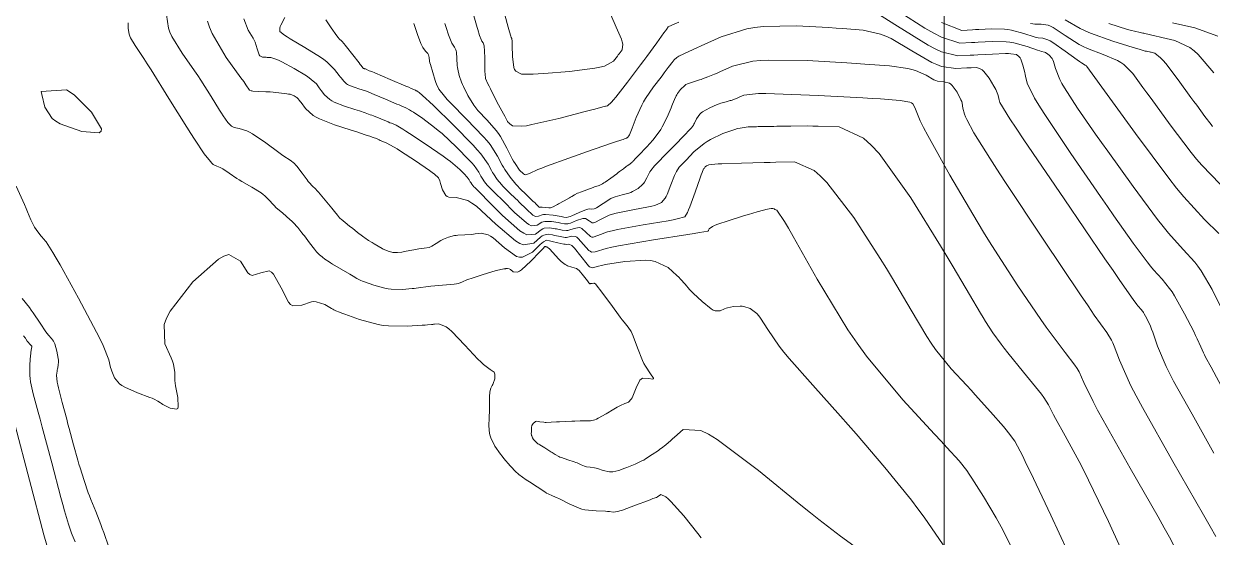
# Model space of a CAD drawing. Header units: millimetres. Extents: x 837475 to 838477, y 1189012 to 1191015.
# Drawn here: x 837597.9 to 837699.4, y 1189163.7 to 1189207.6 of the extents above; entities that cross this region are included whole.
import ezdxf

# ---------------------------------------------------------------- set-up
doc = ezdxf.new("R2010")
doc.units = ezdxf.units.MM
doc.header["$LTSCALE"] = 0.3
doc.layers.add('COORD', color=253, linetype='Continuous', lineweight=20)
doc.layers.add('COTAS 10', color=7, linetype='Continuous', lineweight=9, true_color=0x6e3e2d)
doc.layers.add('COTAS INT', color=7, linetype='Continuous', lineweight=5, true_color=0x9fa19f)

msp = doc.modelspace()

# ---------------------------------------------------------------- linework, layer by layer
at = {"layer": 'COORD'}
msp.add_line((837676.51, 1189013.87), (837676.51, 1191013.87), dxfattribs=at)
at = {"layer": 'COTAS 10'}
for points in [[(837668.79, 1189163), (837667.66, 1189163.83), (837665.79, 1189165.25), (837665.08, 1189165.82), (837664.27, 1189166.47), (837660.66, 1189169.45), (837657.13, 1189172.1), (837656.38, 1189172.54), (837655.73, 1189172.85), (837654.23, 1189172.94), (837653.48, 1189172.28), (837653.31, 1189172.13), (837653.16, 1189172), (837652.73, 1189171.64), (837652.36, 1189171.34), (837652.24, 1189171.25), (837652.11, 1189171.16), (837651.58, 1189170.79), (837651.01, 1189170.42), (837650.85, 1189170.33), (837650.69, 1189170.25), (837650.11, 1189169.99), (837649.55, 1189169.76), (837649.4, 1189169.7), (837649.25, 1189169.64), (837648.73, 1189169.44), (837648.22, 1189169.32), (837648.07, 1189169.32), (837647.93, 1189169.33), (837647.4, 1189169.45), (837646.9, 1189169.61), (837646.78, 1189169.65), (837646.66, 1189169.67), (837646.29, 1189169.72), (837645.96, 1189169.75), (837645.88, 1189169.77), (837645.79, 1189169.8), (837645.5, 1189169.92), (837645.16, 1189170.08), (837645.04, 1189170.12), (837644.91, 1189170.17), (837644.36, 1189170.36), (837643.82, 1189170.54), (837643.7, 1189170.59), (837643.59, 1189170.63), (837643.29, 1189170.79), (837643.02, 1189170.97), (837642.93, 1189171.03), (837642.83, 1189171.09), (837642.4, 1189171.36), (837641.99, 1189171.62), (837641.9, 1189171.68), (837641.82, 1189171.73), (837641.63, 1189171.89), (837641.51, 1189172.02), (837641.48, 1189172.06), (837641.45, 1189172.1), (837641.36, 1189172.24), (837641.29, 1189172.39), (837641.27, 1189172.43), (837641.26, 1189172.46), (837641.25, 1189172.6), (837641.26, 1189172.74), (837641.26, 1189172.79), (837641.26, 1189172.83), (837641.26, 1189172.99), (837641.28, 1189173.17), (837641.29, 1189173.22), (837641.31, 1189173.27), (837641.41, 1189173.46), (837641.57, 1189173.61), (837641.62, 1189173.63), (837641.69, 1189173.64), (837641.98, 1189173.61), (837642.32, 1189173.56), (837642.43, 1189173.55), (837642.53, 1189173.55), (837642.94, 1189173.56), (837643.39, 1189173.59), (837643.52, 1189173.6), (837643.66, 1189173.61), (837644.19, 1189173.63), (837644.71, 1189173.65), (837644.85, 1189173.65), (837644.98, 1189173.66), (837645.41, 1189173.68), (837645.8, 1189173.69), (837645.89, 1189173.69), (837645.99, 1189173.69), (837646.3, 1189173.69), (837646.69, 1189173.77), (837646.82, 1189173.83), (837646.97, 1189173.9), (837647.64, 1189174.28), (837648.29, 1189174.69), (837648.44, 1189174.77), (837648.57, 1189174.85), (837648.93, 1189175.03), (837649.18, 1189175.13), (837649.25, 1189175.16), (837649.31, 1189175.19), (837649.55, 1189175.29), (837649.79, 1189175.54), (837649.86, 1189175.66), (837649.93, 1189175.8), (837650.2, 1189176.51), (837650.53, 1189177.15), (837650.64, 1189177.25), (837650.76, 1189177.33), (837651.27, 1189177.31), (837651.64, 1189177.24), (837651.68, 1189177.27), (837651.68, 1189177.32), (837651.43, 1189177.69), (837650.99, 1189178.35), (837650.87, 1189178.58), (837650.75, 1189178.83), (837650.32, 1189179.91), (837649.94, 1189180.92), (837649.85, 1189181.13), (837649.77, 1189181.31), (837649.52, 1189181.7), (837649.17, 1189182.12), (837649.02, 1189182.31), (837648.84, 1189182.53), (837648.03, 1189183.64), (837647.24, 1189184.71), (837647.09, 1189184.92), (837646.96, 1189185.09), (837646.72, 1189185.39), (837646.64, 1189185.43), (837646.61, 1189185.44), (837646.58, 1189185.44), (837646.44, 1189185.43), (837646.32, 1189185.41), (837646.28, 1189185.4), (837646.24, 1189185.39), (837646.15, 1189185.49), (837646.1, 1189185.56), (837646.04, 1189185.64), (837645.72, 1189186.07), (837645.33, 1189186.52), (837645.22, 1189186.61), (837645.11, 1189186.69), (837644.72, 1189186.83), (837644.35, 1189186.94), (837644.25, 1189186.98), (837644.15, 1189187.04), (837643.81, 1189187.29), (837643.5, 1189187.6), (837643.42, 1189187.69), (837643.34, 1189187.78), (837643.06, 1189188.09), (837642.83, 1189188.36), (837642.77, 1189188.41), (837642.72, 1189188.45), (837642.58, 1189188.54), (837642.48, 1189188.56), (837642.46, 1189188.57), (837642.45, 1189188.57), (837642.42, 1189188.58), (837642.23, 1189188.39), (837642.12, 1189188.27), (837641.97, 1189188.12), (837641.21, 1189187.33), (837640.41, 1189186.6), (837640.23, 1189186.48), (837640.08, 1189186.4), (837639.69, 1189186.41), (837639.47, 1189186.61), (837639.42, 1189186.65), (837639.37, 1189186.68), (837639.23, 1189186.71), (837639.12, 1189186.69), (837639.08, 1189186.69), (837639.05, 1189186.68), (837638.91, 1189186.68), (837638.55, 1189186.6), (837638.38, 1189186.55), (837638.17, 1189186.49), (837637.15, 1189186.19), (837636.13, 1189185.86), (837635.92, 1189185.78), (837635.75, 1189185.72), (837635.38, 1189185.55), (837635.03, 1189185.43), (837634.86, 1189185.4), (837634.66, 1189185.37), (837633.67, 1189185.27), (837632.66, 1189185.18), (837632.44, 1189185.16), (837632.25, 1189185.14), (837631.81, 1189185.07), (837631.41, 1189185.01), (837631.25, 1189185), (837631.07, 1189184.98), (837630.24, 1189184.92), (837629.28, 1189184.93), (837629.02, 1189184.97), (837628.75, 1189185.01), (837627.8, 1189185.27), (837627, 1189185.56), (837626.84, 1189185.63), (837626.69, 1189185.69), (837626.36, 1189185.85), (837626.04, 1189186.04), (837625.9, 1189186.12), (837625.75, 1189186.21), (837625.02, 1189186.64), (837624.28, 1189187.08), (837624.11, 1189187.18), (837623.98, 1189187.27), (837623.63, 1189187.51), (837623.42, 1189187.67), (837623.37, 1189187.72), (837623.31, 1189187.76), (837623.13, 1189187.9), (837622.9, 1189188.14), (837622.82, 1189188.24), (837622.73, 1189188.35), (837622.32, 1189188.89), (837621.89, 1189189.48), (837621.78, 1189189.62), (837621.67, 1189189.76), (837621.32, 1189190.21), (837620.92, 1189190.64), (837620.79, 1189190.76), (837620.64, 1189190.9), (837620.04, 1189191.42), (837619.45, 1189191.92), (837619.32, 1189192.05), (837619.2, 1189192.17), (837618.88, 1189192.55), (837618.51, 1189192.92), (837618.36, 1189193.04), (837618.19, 1189193.16), (837617.39, 1189193.64), (837616.53, 1189194.13), (837616.32, 1189194.27), (837616.11, 1189194.4), (837615.44, 1189194.86), (837614.92, 1189195.22), (837614.8, 1189195.29), (837614.69, 1189195.34), (837614.39, 1189195.44), (837614.09, 1189195.6), (837613.98, 1189195.71), (837613.86, 1189195.84), (837613.32, 1189196.51), (837612.49, 1189197.75), (837612.18, 1189198.23), (837611.83, 1189198.77), (837610.3, 1189201.24), (837608.79, 1189203.68), (837608.46, 1189204.2), (837608.17, 1189204.66), (837607.43, 1189205.77), (837607.04, 1189206.41), (837606.97, 1189206.57), (837606.91, 1189206.72), (837606.84, 1189207.22), (837606.84, 1189207.61), (837606.83, 1189207.7)], [(837696.81, 1189161.71), (837695.75, 1189163.75), (837695.3, 1189164.55), (837694.79, 1189165.47), (837692.4, 1189169.65), (837690.08, 1189173.73), (837689.61, 1189174.59), (837689.22, 1189175.32), (837688.44, 1189176.96), (837688.02, 1189177.87), (837687.85, 1189178.15), (837687.67, 1189178.43), (837686.83, 1189179.53), (837685.63, 1189181.11), (837685.21, 1189181.69), (837684.75, 1189182.34), (837682.8, 1189185.21), (837680.57, 1189188.66), (837679.95, 1189189.67), (837679.32, 1189190.71), (837676.99, 1189194.67), (837675.1, 1189198.06), (837674.74, 1189198.74), (837674.46, 1189199.31), (837674.01, 1189200.45), (837673.83, 1189200.79), (837673.71, 1189200.86), (837673.56, 1189200.92), (837672.76, 1189201.07), (837671.08, 1189201.19), (837670.37, 1189201.23), (837669.55, 1189201.28), (837665.74, 1189201.49), (837662.03, 1189201.64), (837661.29, 1189201.65), (837660.66, 1189201.65), (837659.4, 1189201.53), (837658.99, 1189201.34), (837658.9, 1189201.3), (837658.82, 1189201.26), (837658.6, 1189201.17), (837658.39, 1189201.1), (837658.32, 1189201.07), (837658.24, 1189201.05), (837657.89, 1189200.96), (837657.44, 1189200.82), (837657.29, 1189200.77), (837657.13, 1189200.71), (837656.49, 1189200.43), (837655.88, 1189200.1), (837655.75, 1189200), (837655.64, 1189199.9), (837655.35, 1189199.49), (837655.18, 1189199.12), (837655.13, 1189199.03), (837655.09, 1189198.96), (837654.93, 1189198.73), (837654.61, 1189198.4), (837654.47, 1189198.25), (837654.31, 1189198.08), (837653.5, 1189197.25), (837652.65, 1189196.38), (837652.46, 1189196.18), (837652.28, 1189196), (837651.78, 1189195.48), (837651.45, 1189195.07), (837651.37, 1189194.96), (837651.31, 1189194.85), (837651.12, 1189194.46), (837650.92, 1189194.08), (837650.85, 1189193.99), (837650.76, 1189193.89), (837650.37, 1189193.55), (837649.88, 1189193.27), (837649.74, 1189193.21), (837649.59, 1189193.15), (837649.02, 1189193.01), (837648.4, 1189192.84), (837648.23, 1189192.76), (837648.05, 1189192.68), (837647.39, 1189192.26), (837646.83, 1189191.89), (837646.71, 1189191.83), (837646.61, 1189191.79), (837646.41, 1189191.78), (837646.2, 1189191.81), (837646.09, 1189191.78), (837645.96, 1189191.74), (837645.33, 1189191.48), (837644.71, 1189191.2), (837644.58, 1189191.15), (837644.47, 1189191.11), (837644.26, 1189191.06), (837644.03, 1189191.1), (837643.92, 1189191.12), (837643.79, 1189191.14), (837643.13, 1189191.25), (837642.45, 1189191.31), (837642.3, 1189191.31), (837642.18, 1189191.3), (837641.87, 1189191.17), (837641.6, 1189191.15), (837641.5, 1189191.2), (837641.38, 1189191.27), (837640.83, 1189191.76), (837640.22, 1189192.37), (837640.06, 1189192.53), (837639.91, 1189192.68), (837639.4, 1189193.17), (837638.94, 1189193.62), (837638.82, 1189193.75), (837638.71, 1189193.87), (837638.34, 1189194.31), (837638.02, 1189194.78), (837637.93, 1189194.92), (837637.85, 1189195.07), (837637.56, 1189195.63), (837636.94, 1189196.5), (837636.64, 1189196.84), (837636.29, 1189197.23), (837634.58, 1189198.97), (837632.89, 1189200.62), (837632.55, 1189200.95), (837632.26, 1189201.23), (837631.69, 1189201.74), (837631.5, 1189201.86), (837631.47, 1189201.88), (837631.43, 1189201.9), (837631.35, 1189201.95), (837631, 1189202.1), (837630.79, 1189202.19), (837630.53, 1189202.29), (837629.21, 1189202.86), (837627.88, 1189203.42), (837627.63, 1189203.53), (837627.42, 1189203.61), (837627.08, 1189203.76), (837627.05, 1189203.77), (837627.04, 1189203.77), (837627.02, 1189203.77), (837626.97, 1189203.79), (837626.91, 1189203.81), (837626.9, 1189203.82), (837626.89, 1189203.83), (837626.86, 1189203.85), (837626.72, 1189204.04), (837626.64, 1189204.15), (837626.54, 1189204.28), (837626.02, 1189204.97), (837625.48, 1189205.66), (837625.37, 1189205.79), (837625.28, 1189205.91), (837625.06, 1189206.13), (837624.85, 1189206.34), (837624.76, 1189206.46), (837624.66, 1189206.59), (837624.17, 1189207.27), (837623.71, 1189207.96)], [(837699.95, 1189189.69), (837698.73, 1189190.9), (837696.96, 1189192.83), (837696.35, 1189193.58), (837695.69, 1189194.43), (837692.84, 1189198.24), (837688.7, 1189203.97), (837688.65, 1189204.02), (837688.64, 1189204.03), (837688.62, 1189204.04), (837688.54, 1189204.07), (837688.22, 1189204.28), (837688.05, 1189204.39), (837687.85, 1189204.54), (837686.83, 1189205.28), (837685.79, 1189206.01), (837685.57, 1189206.15), (837685.37, 1189206.25), (837684.93, 1189206.39), (837684.53, 1189206.42), (837684.36, 1189206.45), (837684.18, 1189206.5), (837683.3, 1189206.79), (837682.25, 1189207.08), (837681.95, 1189207.13), (837681.65, 1189207.16), (837680.55, 1189207.19), (837679.47, 1189207.13), (837679.19, 1189207.12), (837678.92, 1189207.1), (837678, 1189207.05), (837676.27, 1189207.72)]]:
    msp.add_lwpolyline(points, dxfattribs=at)
at = {"layer": 'COTAS INT'}
for points in [[(837669.89, 1189209.07), (837672.53, 1189207.41), (837675.15, 1189205.78), (837675.74, 1189205.47), (837676.27, 1189205.23), (837677.67, 1189204.87), (837678.73, 1189204.93), (837679.05, 1189204.95), (837679.38, 1189204.97), (837680.64, 1189205.03), (837681.75, 1189205.07), (837681.99, 1189205.07), (837682.19, 1189205.06), (837682.67, 1189205), (837682.92, 1189204.79), (837682.99, 1189204.7), (837683.05, 1189204.6), (837683.23, 1189204.08), (837683.39, 1189203.46), (837683.42, 1189203.29), (837683.46, 1189203.13), (837683.59, 1189202.53), (837684.23, 1189201.25), (837684.59, 1189200.65), (837685.04, 1189199.95), (837687.32, 1189196.53), (837689.84, 1189192.86), (837690.44, 1189192), (837690.99, 1189191.2), (837692.64, 1189188.88), (837693.84, 1189187.26), (837694.12, 1189186.9), (837694.38, 1189186.58), (837695.11, 1189185.78), (837695.76, 1189185), (837695.96, 1189184.7), (837696.18, 1189184.36), (837697.04, 1189182.82), (837697.82, 1189181.31), (837697.98, 1189180.98), (837698.12, 1189180.7), (837698.42, 1189180.01), (837698.64, 1189179.49), (837698.73, 1189179.31), (837698.83, 1189179.11), (837699.3, 1189178.27), (837700.4, 1189176.2)], [(837700.15, 1189183.35), (837699.38, 1189184.9), (837698.44, 1189186.51), (837698.17, 1189186.89), (837697.9, 1189187.25), (837696.92, 1189188.34), (837695.66, 1189189.73), (837695.21, 1189190.28), (837694.73, 1189190.89), (837692.63, 1189193.71), (837690.47, 1189196.72), (837689.94, 1189197.47), (837689.44, 1189198.18), (837687.89, 1189200.41), (837686.78, 1189202.13), (837686.56, 1189202.52), (837686.37, 1189202.87), (837686, 1189203.81), (837685.84, 1189204.4), (837685.78, 1189204.53), (837685.72, 1189204.64), (837685.48, 1189204.94), (837685.25, 1189205.1), (837685.2, 1189205.13), (837685.16, 1189205.15), (837685.07, 1189205.18), (837684.81, 1189205.25), (837684.66, 1189205.3), (837684.48, 1189205.36), (837683.58, 1189205.68), (837682.44, 1189205.99), (837682.12, 1189206.04), (837681.79, 1189206.08), (837680.59, 1189206.11), (837679.42, 1189206.05), (837679.12, 1189206.03), (837678.83, 1189206.02), (837677.83, 1189205.96), (837676.27, 1189206.47), (837675.61, 1189206.81), (837674.85, 1189207.24), (837671.31, 1189209.51)], [(837676.43, 1189163.08), (837674.8, 1189165.46), (837674.27, 1189166.16), (837673.72, 1189166.89), (837671.45, 1189169.7), (837668.99, 1189172.56), (837668.32, 1189173.33), (837667.66, 1189174.09), (837665.28, 1189176.73), (837663.26, 1189179.02), (837662.81, 1189179.55), (837662.43, 1189180.05), (837661.45, 1189181.48), (837660.83, 1189182.47), (837660.67, 1189182.67), (837660.51, 1189182.85), (837659.95, 1189183.27), (837659.4, 1189183.44), (837659.25, 1189183.47), (837659.1, 1189183.48), (837658.53, 1189183.45), (837658, 1189183.34), (837657.88, 1189183.3), (837657.76, 1189183.26), (837657.38, 1189183.08), (837656.95, 1189183.08), (837656.79, 1189183.15), (837656.61, 1189183.25), (837655.84, 1189183.87), (837655.08, 1189184.59), (837654.91, 1189184.76), (837654.76, 1189184.92), (837654.38, 1189185.37), (837654, 1189185.8), (837653.85, 1189185.95), (837653.68, 1189186.11), (837652.93, 1189186.78), (837651.83, 1189187.31), (837651.44, 1189187.38), (837651.03, 1189187.42), (837649.23, 1189187.31), (837647.58, 1189187.03), (837647.25, 1189186.97), (837646.98, 1189186.91), (837646.47, 1189186.76), (837646.23, 1189186.85), (837646.13, 1189186.94), (837646.01, 1189187.07), (837645.47, 1189187.75), (837644.93, 1189188.44), (837644.81, 1189188.57), (837644.71, 1189188.67), (837644.47, 1189188.78), (837644.24, 1189188.76), (837644.14, 1189188.77), (837644.04, 1189188.78), (837643.53, 1189188.89), (837643.02, 1189189.01), (837642.91, 1189189.04), (837642.81, 1189189.06), (837642.56, 1189189.11), (837642.28, 1189188.97), (837642.16, 1189188.88), (837642.01, 1189188.75), (837641.35, 1189188.1), (837640.5, 1189187.66), (837640.24, 1189187.67), (837639.98, 1189187.74), (837638.96, 1189188.46), (837638, 1189189.31), (837637.78, 1189189.47), (837637.58, 1189189.59), (837636.98, 1189189.73), (837636.47, 1189189.66), (837636.33, 1189189.64), (837636.17, 1189189.62), (837635.58, 1189189.59), (837634.99, 1189189.55), (837634.83, 1189189.53), (837634.69, 1189189.51), (837634.19, 1189189.39), (837633.75, 1189189.22), (837633.63, 1189189.16), (837633.52, 1189189.1), (837633.14, 1189188.84), (837632.76, 1189188.6), (837632.65, 1189188.56), (837632.53, 1189188.51), (837632.1, 1189188.43), (837631.64, 1189188.38), (837631.51, 1189188.36), (837631.38, 1189188.34), (837630.89, 1189188.24), (837630.42, 1189188.15), (837630.3, 1189188.12), (837630.19, 1189188.11), (837629.84, 1189188.07), (837629.51, 1189188.07), (837629.43, 1189188.08), (837629.34, 1189188.1), (837629.02, 1189188.19), (837628.69, 1189188.32), (837628.6, 1189188.36), (837628.51, 1189188.41), (837628.17, 1189188.61), (837627.83, 1189188.82), (837627.74, 1189188.88), (837627.66, 1189188.93), (837627.36, 1189189.1), (837627.04, 1189189.31), (837626.94, 1189189.38), (837626.84, 1189189.46), (837626.41, 1189189.79), (837625.97, 1189190.14), (837625.85, 1189190.23), (837625.74, 1189190.32), (837625.35, 1189190.63), (837625.02, 1189190.91), (837624.94, 1189190.98), (837624.87, 1189191.04), (837624.69, 1189191.26), (837624.44, 1189191.58), (837624.34, 1189191.71), (837624.22, 1189191.85), (837623.65, 1189192.54), (837623.08, 1189193.22), (837622.95, 1189193.36), (837622.84, 1189193.49), (837622.55, 1189193.77), (837622.3, 1189194.03), (837622.21, 1189194.14), (837622.11, 1189194.27), (837621.69, 1189194.85), (837621.24, 1189195.44), (837621.13, 1189195.57), (837621.02, 1189195.68), (837620.66, 1189195.96), (837620.13, 1189196.3), (837619.92, 1189196.45), (837619.68, 1189196.62), (837618.58, 1189197.43), (837617.45, 1189198.2), (837617.19, 1189198.35), (837616.96, 1189198.47), (837616.32, 1189198.66), (837615.88, 1189198.75), (837615.77, 1189198.8), (837615.66, 1189198.86), (837615.34, 1189199.18), (837614.95, 1189199.76), (837614.8, 1189199.99), (837614.64, 1189200.24), (837613.91, 1189201.41), (837613.03, 1189202.79), (837612.77, 1189203.19), (837612.49, 1189203.59), (837611.44, 1189205.1), (837610.56, 1189206.54), (837610.39, 1189206.9), (837610.27, 1189207.25), (837610.1, 1189208.38)], [(837613.59, 1189207.83), (837613.76, 1189207.32), (837613.99, 1189206.8), (837615.21, 1189204.75), (837616.46, 1189203.01), (837616.7, 1189202.68), (837616.89, 1189202.41), (837617.2, 1189201.94), (837617.32, 1189201.89), (837617.39, 1189201.88), (837617.48, 1189201.87), (837617.95, 1189201.84), (837618.57, 1189201.81), (837618.75, 1189201.8), (837618.94, 1189201.79), (837619.69, 1189201.73), (837620.38, 1189201.64), (837620.53, 1189201.61), (837620.66, 1189201.59), (837620.99, 1189201.47), (837621.18, 1189201.36), (837621.22, 1189201.33), (837621.26, 1189201.3), (837621.33, 1189201.23), (837621.46, 1189201.07), (837621.52, 1189200.98), (837621.59, 1189200.88), (837621.96, 1189200.38), (837622.62, 1189199.79), (837622.88, 1189199.64), (837623.16, 1189199.49), (837624.46, 1189198.98), (837625.78, 1189198.55), (837626.07, 1189198.46), (837626.34, 1189198.37), (837627.07, 1189198.13), (837627.54, 1189197.98), (837627.65, 1189197.94), (837627.75, 1189197.9), (837628.02, 1189197.8), (837628.27, 1189197.69), (837628.36, 1189197.65), (837628.87, 1189197.43), (837629.53, 1189197.07), (837629.79, 1189196.92), (837630.07, 1189196.74), (837631.35, 1189195.91), (837632.55, 1189195.09), (837632.78, 1189194.92), (837632.98, 1189194.77), (837633.33, 1189194.45), (837633.43, 1189194.19), (837633.47, 1189194.08), (837633.51, 1189193.97), (837633.67, 1189193.42), (837633.96, 1189192.93), (837634.08, 1189192.85), (837634.22, 1189192.79), (837634.85, 1189192.78), (837635.82, 1189192.52), (837636.17, 1189192.3), (837636.56, 1189192.02), (837638.23, 1189190.5), (837639.89, 1189189.07), (837640.26, 1189188.85), (837640.59, 1189188.72), (837641.48, 1189188.87), (837642.05, 1189189.39), (837642.19, 1189189.48), (837642.32, 1189189.56), (837642.7, 1189189.65), (837643.05, 1189189.58), (837643.16, 1189189.56), (837643.27, 1189189.53), (837643.71, 1189189.43), (837644.14, 1189189.36), (837644.25, 1189189.36), (837644.36, 1189189.37), (837644.69, 1189189.46), (837645.02, 1189189.44), (837645.13, 1189189.37), (837645.24, 1189189.28), (837645.7, 1189188.76), (837646.16, 1189188.25), (837646.27, 1189188.17), (837646.38, 1189188.11), (837646.7, 1189188.14), (837647.63, 1189188.41), (837648.12, 1189188.52), (837648.71, 1189188.63), (837651.69, 1189189.14), (837654.61, 1189189.6), (837655.17, 1189189.7), (837655.62, 1189189.77), (837656.34, 1189189.89), (837656.36, 1189189.93), (837656.37, 1189189.95), (837656.38, 1189189.97), (837656.43, 1189190.1), (837656.72, 1189190.3), (837656.89, 1189190.37), (837657.09, 1189190.46), (837658.14, 1189190.81), (837659.29, 1189191.17), (837659.56, 1189191.25), (837659.81, 1189191.33), (837660.55, 1189191.54), (837661.07, 1189191.69), (837661.19, 1189191.72), (837661.29, 1189191.75), (837661.55, 1189191.81), (837661.72, 1189191.83), (837661.75, 1189191.84), (837661.79, 1189191.84), (837661.88, 1189191.82), (837661.98, 1189191.79), (837662.02, 1189191.77), (837662.05, 1189191.75), (837662.22, 1189191.68), (837662.87, 1189190.73), (837663.21, 1189190.15), (837663.61, 1189189.45), (837665.65, 1189185.79), (837668.29, 1189181.45), (837669.08, 1189180.32), (837669.88, 1189179.22), (837672.98, 1189175.49), (837675.69, 1189172.54), (837676.25, 1189171.93), (837676.73, 1189171.4), (837677.79, 1189170.25), (837678.43, 1189169.43), (837678.64, 1189169.12), (837678.88, 1189168.77), (837679.87, 1189167.21), (837680.95, 1189165.39), (837681.23, 1189164.87), (837681.51, 1189164.36), (837682.45, 1189162.46)], [(837616.71, 1189208.03), (837617.08, 1189207.06), (837617.5, 1189206.4), (837617.58, 1189206.23), (837617.66, 1189206.06), (837617.85, 1189205.49), (837617.98, 1189205.04), (837618.02, 1189204.96), (837618.07, 1189204.89), (837618.29, 1189204.77), (837618.55, 1189204.76), (837618.62, 1189204.76), (837618.7, 1189204.75), (837619.02, 1189204.73), (837619.52, 1189204.56), (837619.73, 1189204.47), (837619.96, 1189204.36), (837621.01, 1189203.79), (837622.05, 1189203.16), (837622.27, 1189203.01), (837622.46, 1189202.87), (837622.9, 1189202.48), (837623.15, 1189202.14), (837623.22, 1189202.04), (837623.3, 1189201.93), (837623.6, 1189201.54), (837624.04, 1189201.14), (837624.22, 1189201.03), (837624.41, 1189200.93), (837625.3, 1189200.58), (837626.19, 1189200.29), (837626.39, 1189200.23), (837626.58, 1189200.17), (837627.07, 1189200.01), (837627.5, 1189199.85), (837627.64, 1189199.8), (837627.79, 1189199.74), (837628.41, 1189199.49), (837629.02, 1189199.23), (837629.17, 1189199.16), (837629.3, 1189199.11), (837629.7, 1189198.94), (837630.29, 1189198.6), (837630.55, 1189198.44), (837630.85, 1189198.25), (837632.27, 1189197.31), (837633.74, 1189196.3), (837634.07, 1189196.06), (837634.36, 1189195.84), (837635.14, 1189195.17), (837635.6, 1189194.7), (837635.7, 1189194.6), (837635.78, 1189194.5), (837635.95, 1189194.27), (837636.03, 1189194.11), (837636.05, 1189194.08), (837636.08, 1189194.04), (837636.16, 1189193.91), (837636.26, 1189193.79), (837636.29, 1189193.76), (837636.32, 1189193.72), (837636.45, 1189193.6), (837636.89, 1189193.16), (837637.12, 1189192.93), (837637.4, 1189192.64), (837638.8, 1189191.22), (837640.28, 1189189.92), (837640.6, 1189189.71), (837640.88, 1189189.57), (837641.61, 1189189.64), (837642.1, 1189190.02), (837642.23, 1189190.09), (837642.36, 1189190.14), (837642.84, 1189190.18), (837643.3, 1189190.1), (837643.41, 1189190.08), (837643.53, 1189190.06), (837643.89, 1189189.97), (837644.26, 1189189.95), (837644.36, 1189189.96), (837644.47, 1189189.98), (837644.9, 1189190.13), (837645.34, 1189190.21), (837645.45, 1189190.18), (837645.56, 1189190.13), (837645.94, 1189189.77), (837646.31, 1189189.43), (837646.42, 1189189.39), (837646.53, 1189189.37), (837646.93, 1189189.51), (837647.77, 1189189.83), (837648.16, 1189189.93), (837648.61, 1189190.03), (837650.8, 1189190.43), (837652.94, 1189190.79), (837653.36, 1189190.87), (837653.71, 1189190.94), (837654.35, 1189191.11), (837654.58, 1189191.5), (837654.67, 1189191.71), (837654.78, 1189191.96), (837655.24, 1189193.22), (837655.68, 1189194.46), (837655.76, 1189194.7), (837655.83, 1189194.9), (837655.96, 1189195.22), (837656, 1189195.26), (837656.01, 1189195.27), (837656.03, 1189195.29), (837656.11, 1189195.38), (837656.22, 1189195.47), (837656.25, 1189195.49), (837656.29, 1189195.51), (837656.42, 1189195.57), (837656.93, 1189195.63), (837657.2, 1189195.64), (837657.53, 1189195.66), (837659.21, 1189195.71), (837661.14, 1189195.76), (837661.64, 1189195.77), (837662.12, 1189195.78), (837663.72, 1189195.81), (837665.4, 1189195.09), (837665.93, 1189194.63), (837666.49, 1189194.06), (837668.78, 1189191.06), (837671.04, 1189187.57), (837671.59, 1189186.69), (837672.1, 1189185.85), (837673.68, 1189183.14), (837675.02, 1189180.88), (837675.4, 1189180.32), (837675.77, 1189179.79), (837677.11, 1189178.14), (837678.44, 1189176.7), (837678.8, 1189176.3), (837679.16, 1189175.9), (837680.46, 1189174.46), (837681.57, 1189173.21), (837681.8, 1189172.92), (837682.01, 1189172.66), (837682.54, 1189171.94), (837683.21, 1189170.65), (837683.52, 1189170.02), (837683.88, 1189169.28), (837685.62, 1189165.63), (837687.75, 1189160.99)], [(837620.22, 1189208.15), (837619.86, 1189207.51), (837619.81, 1189207.38), (837619.77, 1189207.25), (837619.78, 1189206.96), (837620.19, 1189206.64), (837620.4, 1189206.5), (837620.65, 1189206.34), (837621.92, 1189205.59), (837623.25, 1189204.77), (837623.54, 1189204.56), (837623.8, 1189204.36), (837624.46, 1189203.72), (837624.84, 1189203.21), (837624.93, 1189203.09), (837625.01, 1189202.99), (837625.23, 1189202.7), (837625.47, 1189202.48), (837625.56, 1189202.43), (837625.66, 1189202.37), (837626.13, 1189202.19), (837626.61, 1189202.03), (837626.72, 1189202), (837626.81, 1189201.97), (837627.08, 1189201.88), (837627.46, 1189201.74), (837627.63, 1189201.66), (837627.84, 1189201.58), (837628.81, 1189201.17), (837629.78, 1189200.76), (837629.98, 1189200.68), (837630.15, 1189200.6), (837630.53, 1189200.44), (837630.86, 1189200.25), (837631.01, 1189200.16), (837631.18, 1189200.05), (837631.98, 1189199.52), (837633, 1189198.76), (837633.31, 1189198.51), (837633.63, 1189198.23), (837634.86, 1189197.07), (837635.95, 1189195.97), (837636.17, 1189195.72), (837636.36, 1189195.5), (837636.76, 1189194.95), (837636.94, 1189194.59), (837636.99, 1189194.5), (837637.05, 1189194.41), (837637.25, 1189194.11), (837637.49, 1189193.83), (837637.56, 1189193.75), (837637.63, 1189193.67), (837637.92, 1189193.39), (837638.4, 1189192.92), (837638.59, 1189192.73), (837638.81, 1189192.51), (837639.82, 1189191.49), (837640.83, 1189190.6), (837641.05, 1189190.46), (837641.24, 1189190.36), (837641.74, 1189190.4), (837642.14, 1189190.66), (837642.27, 1189190.7), (837642.41, 1189190.73), (837642.99, 1189190.71), (837643.54, 1189190.62), (837643.67, 1189190.6), (837643.78, 1189190.58), (837644.08, 1189190.51), (837644.36, 1189190.53), (837644.47, 1189190.55), (837644.59, 1189190.59), (837645.12, 1189190.81), (837645.65, 1189190.98), (837645.77, 1189190.98), (837645.88, 1189190.97), (837646.18, 1189190.78), (837646.46, 1189190.61), (837646.57, 1189190.61), (837646.68, 1189190.63), (837647.16, 1189190.89), (837647.91, 1189191.25), (837648.19, 1189191.35), (837648.51, 1189191.44), (837649.91, 1189191.72), (837651.26, 1189191.97), (837651.55, 1189192.04), (837651.8, 1189192.1), (837652.36, 1189192.33), (837652.67, 1189192.7), (837652.76, 1189192.85), (837652.85, 1189193.02), (837653.18, 1189193.84), (837653.49, 1189194.66), (837653.57, 1189194.83), (837653.64, 1189194.98), (837653.87, 1189195.35), (837654.19, 1189195.68), (837654.32, 1189195.81), (837654.47, 1189195.97), (837655.14, 1189196.66), (837656, 1189197.4), (837656.26, 1189197.57), (837656.54, 1189197.74), (837657.6, 1189198.24), (837658.63, 1189198.59), (837658.87, 1189198.66), (837659.1, 1189198.71), (837659.78, 1189198.81), (837660.33, 1189198.82), (837660.47, 1189198.82), (837660.61, 1189198.83), (837661.1, 1189198.84), (837661.73, 1189198.85), (837661.97, 1189198.85), (837662.23, 1189198.86), (837663.4, 1189198.88), (837664.85, 1189198.89), (837665.29, 1189198.88), (837665.75, 1189198.87), (837667.53, 1189198.81), (837669.62, 1189197.83), (837670.27, 1189197.25), (837670.95, 1189196.52), (837673.65, 1189192.75), (837676.19, 1189188.64), (837676.76, 1189187.7), (837677.28, 1189186.85), (837678.68, 1189184.48), (837679.61, 1189182.88), (837679.83, 1189182.5), (837680.04, 1189182.17), (837680.65, 1189181.2), (837681.36, 1189180.23), (837681.63, 1189179.88), (837681.93, 1189179.5), (837683.28, 1189177.85), (837684.56, 1189176.28), (837684.81, 1189175.96), (837685.02, 1189175.68), (837685.41, 1189175.06), (837685.69, 1189174.47), (837685.83, 1189174.2), (837686, 1189173.89), (837686.85, 1189172.41), (837688.04, 1189170.21), (837688.43, 1189169.45), (837688.84, 1189168.62), (837690.55, 1189165.07), (837692.6, 1189160.58)], [(837631.22, 1189207.65), (837631.28, 1189207.48), (837631.54, 1189206.7), (837631.83, 1189205.92), (837631.91, 1189205.75), (837631.99, 1189205.6), (837632.23, 1189205.27), (837632.42, 1189205.07), (837632.45, 1189205.02), (837632.48, 1189204.96), (837632.53, 1189204.75), (837632.57, 1189204.42), (837632.6, 1189204.29), (837632.64, 1189204.14), (837632.83, 1189203.46), (837633.05, 1189202.76), (837633.11, 1189202.6), (837633.16, 1189202.45), (837633.35, 1189202.02), (837633.83, 1189201.42), (837634.06, 1189201.16), (837634.34, 1189200.87), (837635.73, 1189199.47), (837637.16, 1189197.97), (837637.47, 1189197.62), (837637.73, 1189197.29), (837638.37, 1189196.31), (837638.76, 1189195.54), (837638.88, 1189195.35), (837638.99, 1189195.16), (837639.44, 1189194.52), (837639.94, 1189193.91), (837640.09, 1189193.74), (837640.25, 1189193.57), (837640.87, 1189192.96), (837641.42, 1189192.43), (837641.54, 1189192.33), (837641.63, 1189192.23), (837641.84, 1189192.03), (837641.93, 1189191.95), (837641.95, 1189191.94), (837641.96, 1189191.93), (837642.01, 1189191.94), (837642.09, 1189191.95), (837642.14, 1189191.95), (837642.19, 1189191.95), (837642.46, 1189191.91), (837642.76, 1189191.89), (837642.83, 1189191.89), (837642.9, 1189191.9), (837643.12, 1189191.98), (837643.38, 1189192.12), (837643.48, 1189192.17), (837643.58, 1189192.23), (837644.05, 1189192.48), (837644.51, 1189192.74), (837644.61, 1189192.8), (837644.71, 1189192.85), (837644.95, 1189193), (837645.21, 1189193.14), (837645.32, 1189193.18), (837645.44, 1189193.23), (837645.98, 1189193.44), (837646.53, 1189193.63), (837646.65, 1189193.67), (837646.76, 1189193.71), (837647.05, 1189193.81), (837647.34, 1189193.95), (837647.44, 1189194.01), (837647.55, 1189194.08), (837648.04, 1189194.43), (837648.55, 1189194.8), (837648.67, 1189194.9), (837648.78, 1189194.98), (837649.11, 1189195.23), (837649.36, 1189195.42), (837649.43, 1189195.47), (837649.49, 1189195.51), (837649.68, 1189195.65), (837649.85, 1189195.79), (837649.9, 1189195.84), (837649.95, 1189195.89), (837650.15, 1189196.09), (837650.35, 1189196.3), (837650.41, 1189196.35), (837650.46, 1189196.41), (837650.64, 1189196.6), (837650.9, 1189196.87), (837651, 1189196.98), (837651.11, 1189197.1), (837651.62, 1189197.67), (837652.17, 1189198.38), (837652.31, 1189198.59), (837652.44, 1189198.81), (837652.86, 1189199.65), (837653.19, 1189200.43), (837653.26, 1189200.6), (837653.32, 1189200.75), (837653.48, 1189201.16), (837653.63, 1189201.46), (837653.68, 1189201.55), (837653.74, 1189201.65), (837654, 1189202.01), (837654.35, 1189202.35), (837654.46, 1189202.42), (837654.58, 1189202.49), (837655.09, 1189202.67), (837655.61, 1189202.82), (837655.75, 1189202.86), (837655.88, 1189202.9), (837656.32, 1189203.07), (837656.9, 1189203.32), (837657.11, 1189203.41), (837657.35, 1189203.52), (837658.43, 1189204.01), (837660.16, 1189204.42), (837660.81, 1189204.48), (837661.54, 1189204.52), (837664.82, 1189204.47), (837668.19, 1189204.27), (837668.99, 1189204.22), (837669.72, 1189204.18), (837671.85, 1189204.02), (837673.39, 1189203.8), (837673.74, 1189203.72), (837674.06, 1189203.63), (837674.96, 1189203.22), (837675.62, 1189202.84), (837675.79, 1189202.77), (837675.95, 1189202.72), (837676.48, 1189202.65), (837676.95, 1189202.53), (837677.08, 1189202.45), (837677.2, 1189202.34), (837677.62, 1189201.77), (837677.94, 1189201.12), (837678, 1189200.97), (837678.05, 1189200.83), (837678.11, 1189200.41), (837678.24, 1189199.88), (837678.33, 1189199.67), (837678.45, 1189199.43), (837679.05, 1189198.31), (837680.41, 1189196.12), (837681, 1189195.2), (837681.69, 1189194.15), (837684.95, 1189189.22), (837688.15, 1189184.45), (837688.79, 1189183.51), (837689.32, 1189182.72), (837690.39, 1189181.22), (837690.78, 1189180.58), (837690.9, 1189180.34), (837691.01, 1189180.07), (837691.47, 1189178.86), (837692.45, 1189176.68), (837692.91, 1189175.81), (837693.44, 1189174.81), (837696.03, 1189170.22), (837698.66, 1189165.64), (837699.22, 1189164.65), (837699.7, 1189163.79)], [(837633.87, 1189207.64), (837633.92, 1189207.47), (837633.98, 1189207.3), (837634.19, 1189206.66), (837634.4, 1189206.09), (837634.46, 1189205.97), (837634.51, 1189205.87), (837634.69, 1189205.63), (837634.82, 1189205.4), (837634.84, 1189205.3), (837634.86, 1189205.19), (837634.9, 1189204.66), (837634.93, 1189204.05), (837634.94, 1189203.89), (837634.97, 1189203.74), (837635.09, 1189203.2), (837635.3, 1189202.62), (837635.37, 1189202.44), (837635.46, 1189202.25), (837635.84, 1189201.49), (837636.35, 1189200.67), (837636.52, 1189200.44), (837636.7, 1189200.21), (837637.47, 1189199.37), (837638.25, 1189198.5), (837638.44, 1189198.24), (837638.62, 1189197.98), (837639.17, 1189197), (837639.63, 1189196.08), (837639.74, 1189195.87), (837639.86, 1189195.67), (837640.23, 1189195.11), (837640.58, 1189194.79), (837640.67, 1189194.74), (837640.76, 1189194.72), (837641.1, 1189194.81), (837641.82, 1189195.15), (837642.15, 1189195.29), (837642.54, 1189195.44), (837644.45, 1189196.14), (837646.44, 1189196.84), (837646.88, 1189196.99), (837647.28, 1189197.13), (837648.35, 1189197.49), (837648.98, 1189197.7), (837649.1, 1189197.74), (837649.2, 1189197.78), (837649.38, 1189197.84), (837649.41, 1189197.87), (837649.42, 1189197.88), (837649.43, 1189197.88), (837649.46, 1189197.91), (837649.49, 1189197.94), (837649.51, 1189197.95), (837649.52, 1189197.96), (837649.56, 1189198.01), (837649.61, 1189198.06), (837649.62, 1189198.07), (837649.62, 1189198.09), (837649.65, 1189198.14), (837649.75, 1189198.4), (837649.8, 1189198.54), (837649.87, 1189198.71), (837650.2, 1189199.6), (837650.68, 1189200.67), (837650.83, 1189200.96), (837651, 1189201.24), (837651.68, 1189202.23), (837652.33, 1189203.06), (837652.48, 1189203.25), (837652.61, 1189203.42), (837652.95, 1189203.87), (837653.18, 1189204.17), (837653.23, 1189204.24), (837653.29, 1189204.31), (837653.45, 1189204.54), (837653.67, 1189204.75), (837653.75, 1189204.8), (837653.85, 1189204.86), (837654.27, 1189205.06), (837655.06, 1189205.41), (837655.38, 1189205.55), (837655.75, 1189205.72), (837657.45, 1189206.49), (837659.65, 1189207.19), (837660.34, 1189207.31), (837661.05, 1189207.4), (837663.9, 1189207.44), (837666.62, 1189207.29), (837667.27, 1189207.25), (837667.86, 1189207.21), (837669.58, 1189207.08), (837671.07, 1189206.73), (837671.52, 1189206.56), (837671.98, 1189206.35), (837673.75, 1189205.31), (837675.45, 1189204.31), (837675.87, 1189204.13), (837676.27, 1189203.98), (837677.5, 1189203.79), (837678.43, 1189203.84), (837678.64, 1189203.85), (837678.82, 1189203.86), (837679.29, 1189203.89), (837679.65, 1189203.75), (837679.76, 1189203.67), (837679.88, 1189203.55), (837680.34, 1189202.96), (837680.76, 1189202.29), (837680.84, 1189202.14), (837680.92, 1189201.99), (837681.08, 1189201.57), (837681.17, 1189201.26), (837681.18, 1189201.19), (837681.2, 1189201.11), (837681.25, 1189200.88), (837682.12, 1189199.5), (837682.65, 1189198.7), (837683.31, 1189197.71), (837686.74, 1189192.66), (837690.23, 1189187.54), (837690.93, 1189186.52), (837691.51, 1189185.68), (837692.64, 1189184.05), (837692.96, 1189183.62), (837693.04, 1189183.52), (837693.11, 1189183.44), (837693.3, 1189183.22), (837693.47, 1189183.02), (837693.53, 1189182.94), (837693.58, 1189182.84), (837693.82, 1189182.43), (837694.11, 1189181.78), (837694.21, 1189181.53), (837694.31, 1189181.26), (837694.73, 1189180.05), (837695.47, 1189178.32), (837695.77, 1189177.71), (837696.1, 1189177.06), (837697.67, 1189174.24), (837699.53, 1189170.92)], [(837636.35, 1189208.3), (837636.57, 1189207.49), (837636.63, 1189207.3), (837636.68, 1189207.12), (837636.84, 1189206.61), (837636.97, 1189206.27), (837637, 1189206.2), (837637.03, 1189206.14), (837637.14, 1189205.99), (837637.22, 1189205.72), (837637.24, 1189205.58), (837637.25, 1189205.41), (837637.27, 1189204.56), (837637.28, 1189203.69), (837637.29, 1189203.5), (837637.3, 1189203.33), (837637.35, 1189202.93), (837637.55, 1189202.48), (837637.64, 1189202.29), (837637.76, 1189202.06), (837638.32, 1189200.96), (837638.87, 1189199.91), (837638.98, 1189199.71), (837639.07, 1189199.55), (837639.21, 1189199.28), (837639.23, 1189199.26), (837639.24, 1189199.25), (837639.24, 1189199.25), (837639.26, 1189199.22), (837639.33, 1189199.15), (837639.37, 1189199.11), (837639.42, 1189199.08), (837639.66, 1189198.89), (837640.45, 1189198.86), (837640.83, 1189198.91), (837641.3, 1189199), (837643.59, 1189199.53), (837645.85, 1189200.12), (837646.3, 1189200.24), (837646.67, 1189200.33), (837647.36, 1189200.52), (837647.54, 1189200.56), (837647.58, 1189200.57), (837647.63, 1189200.58), (837647.77, 1189200.6), (837648.1, 1189200.92), (837648.27, 1189201.11), (837648.47, 1189201.36), (837649.46, 1189202.63), (837650.58, 1189204.1), (837650.85, 1189204.48), (837651.12, 1189204.83), (837651.97, 1189205.99), (837652.58, 1189206.84), (837652.7, 1189207.01), (837652.79, 1189207.14), (837652.94, 1189207.35), (837652.94, 1189207.35), (837652.94, 1189207.36), (837652.94, 1189207.36), (837652.94, 1189207.36), (837652.94, 1189207.36), (837652.95, 1189207.37), (837653.5, 1189207.61), (837653.84, 1189207.77)], [(837648.03, 1189208.39), (837648.5, 1189207.33), (837648.95, 1189206.3), (837649.02, 1189206.08), (837649.06, 1189205.89), (837649.01, 1189205.4), (837648.76, 1189205.06), (837648.68, 1189204.96), (837648.6, 1189204.85), (837648.28, 1189204.42), (837647.49, 1189204.01), (837647.11, 1189203.91), (837646.67, 1189203.82), (837644.52, 1189203.54), (837642.31, 1189203.36), (837641.84, 1189203.33), (837641.42, 1189203.31), (837640.42, 1189203.3), (837639.93, 1189203.56), (837639.83, 1189203.71), (837639.76, 1189203.89), (837639.64, 1189204.83), (837639.63, 1189205.77), (837639.63, 1189205.95), (837639.62, 1189206.1), (837639.6, 1189206.35), (837639.56, 1189206.4), (837639.55, 1189206.42), (837639.53, 1189206.45), (837639.49, 1189206.57), (837639.38, 1189206.94), (837639.33, 1189207.12), (837639.27, 1189207.33), (837638.99, 1189208.39)], [(837700.06, 1189193.91), (837698.52, 1189195.52), (837698.06, 1189196.05), (837697.59, 1189196.61), (837695.8, 1189198.97), (837694.17, 1189201.23), (837693.81, 1189201.73), (837693.48, 1189202.18), (837692.62, 1189203.37), (837691.85, 1189204.13), (837691.59, 1189204.32), (837691.3, 1189204.49), (837690.07, 1189204.99), (837688.74, 1189205.5), (837688.38, 1189205.67), (837688.04, 1189205.86), (837686.84, 1189206.63), (837685.82, 1189207.29), (837685.59, 1189207.41), (837685.38, 1189207.5), (837684.8, 1189207.59), (837684.25, 1189207.58), (837684.07, 1189207.61), (837683.87, 1189207.65)], [(837686.84, 1189207.97), (837688.11, 1189207.21), (837688.54, 1189207.01), (837689, 1189206.81), (837690.92, 1189206.13), (837692.63, 1189205.6), (837692.96, 1189205.5), (837693.23, 1189205.42), (837693.68, 1189205.29), (837693.74, 1189205.28), (837693.76, 1189205.28), (837693.78, 1189205.27), (837693.89, 1189205.25), (837694.05, 1189205.21), (837694.11, 1189205.2), (837694.18, 1189205.18), (837694.48, 1189205.11), (837694.99, 1189204.71), (837695.2, 1189204.49), (837695.43, 1189204.22), (837696.48, 1189202.84), (837697.58, 1189201.33), (837697.83, 1189200.97), (837698.07, 1189200.65), (837698.76, 1189199.7), (837699.29, 1189199), (837699.43, 1189198.83)], [(837699.54, 1189203.43), (837698.2, 1189204.99), (837697.84, 1189205.31), (837697.48, 1189205.59), (837696.2, 1189206.19), (837695.09, 1189206.45), (837694.85, 1189206.5), (837694.62, 1189206.56), (837694.02, 1189206.71), (837693.63, 1189206.8), (837693.54, 1189206.82), (837693.46, 1189206.83), (837693.25, 1189206.86), (837692.75, 1189206.98), (837692.49, 1189207.05), (837692.17, 1189207.14), (837690.57, 1189207.63)], [(837699.88, 1189206.57), (837697.92, 1189207.27), (837696.01, 1189207.71)], [(837599.45, 1189201.57), (837599.39, 1189201.83), (837601.56, 1189201.98), (837601.89, 1189201.78), (837602.24, 1189201.52), (837603.7, 1189200.05), (837604.54, 1189198.65), (837604.51, 1189198.43), (837604.36, 1189198.29), (837602.87, 1189198.4), (837601.03, 1189199.08), (837600.65, 1189199.3), (837600.34, 1189199.53), (837599.7, 1189200.49), (837599.45, 1189201.57)], [(837597.27, 1189193.74), (837597.97, 1189192.16), (837598.12, 1189191.83), (837598.24, 1189191.54), (837598.53, 1189190.86), (837598.72, 1189190.46), (837598.78, 1189190.35), (837598.84, 1189190.24), (837599.12, 1189189.85), (837599.41, 1189189.47), (837599.49, 1189189.37), (837599.56, 1189189.28), (837599.83, 1189188.97), (837600.41, 1189188.06), (837600.69, 1189187.59), (837601.01, 1189187.02), (837602.58, 1189184.18), (837604.13, 1189181.26), (837604.44, 1189180.65), (837604.69, 1189180.12), (837605.17, 1189178.9), (837605.32, 1189178.25), (837605.37, 1189178.09), (837605.42, 1189177.92), (837605.65, 1189177.36), (837606.1, 1189176.84), (837606.3, 1189176.7), (837606.53, 1189176.56), (837607.62, 1189176.08), (837608.68, 1189175.69), (837608.88, 1189175.61), (837609.05, 1189175.54), (837609.37, 1189175.37), (837609.58, 1189175.23), (837609.68, 1189175.16), (837609.8, 1189175.09), (837610.42, 1189174.77), (837610.97, 1189174.68), (837611.06, 1189174.75), (837611.11, 1189174.87), (837611.06, 1189175.67), (837610.88, 1189176.66), (837610.84, 1189176.9), (837610.82, 1189177.13), (837610.8, 1189177.8), (837610.7, 1189178.53), (837610.62, 1189178.79), (837610.51, 1189179.07), (837609.96, 1189180.27), (837609.9, 1189181.91), (837610.11, 1189182.46), (837610.42, 1189183.05), (837612.35, 1189185.55), (837614.54, 1189187.5), (837615.01, 1189187.76), (837615.42, 1189187.89), (837616.41, 1189187.32), (837617.05, 1189186.33), (837617.23, 1189186.19), (837617.43, 1189186.11), (837618.15, 1189186.34), (837618.88, 1189186.51), (837619.07, 1189186.4), (837619.25, 1189186.23), (837619.88, 1189185.04), (837620.51, 1189183.82), (837620.7, 1189183.63), (837620.9, 1189183.5), (837621.67, 1189183.56), (837622.47, 1189183.85), (837622.68, 1189183.87), (837622.89, 1189183.86), (837623.62, 1189183.62), (837624.19, 1189183.29), (837624.3, 1189183.23), (837624.39, 1189183.17), (837624.55, 1189183.08), (837624.87, 1189182.96), (837625.07, 1189182.89), (837625.32, 1189182.8), (837626.59, 1189182.35), (837628.17, 1189181.92), (837628.61, 1189181.84), (837629.05, 1189181.79), (837630.65, 1189181.77), (837631.94, 1189181.85), (837632.19, 1189181.87), (837632.39, 1189181.88), (837632.73, 1189181.91), (837632.84, 1189181.92), (837632.91, 1189181.93), (837632.98, 1189181.93), (837633.37, 1189181.97), (837633.99, 1189181.71), (837634.22, 1189181.54), (837634.48, 1189181.32), (837635.59, 1189180.16), (837636.69, 1189178.96), (837636.93, 1189178.72), (837637.16, 1189178.51), (837637.75, 1189178.07), (837638.07, 1189177.84), (837638.12, 1189177.76), (837638.15, 1189177.67), (837638.13, 1189177.27), (837637.99, 1189176.88), (837637.96, 1189176.79), (837637.92, 1189176.71), (837637.81, 1189176.47), (837637.71, 1189176.15), (837637.7, 1189176.02), (837637.68, 1189175.87), (837637.67, 1189175.16), (837637.67, 1189174.36), (837637.66, 1189174.16), (837637.66, 1189173.95), (837637.63, 1189173.26), (837637.69, 1189172.59), (837637.74, 1189172.41), (837637.8, 1189172.22), (837638.15, 1189171.52), (837638.62, 1189170.83), (837638.76, 1189170.65), (837638.9, 1189170.47), (837639.46, 1189169.83), (837639.97, 1189169.3), (837640.09, 1189169.19), (837640.2, 1189169.09), (837640.49, 1189168.86), (837640.82, 1189168.65), (837640.95, 1189168.56), (837641.09, 1189168.47), (837641.74, 1189168.03), (837642.4, 1189167.6), (837642.55, 1189167.51), (837642.69, 1189167.43), (837643.06, 1189167.26), (837643.45, 1189167.1), (837643.6, 1189167.03), (837643.76, 1189166.95), (837644.48, 1189166.58), (837645.33, 1189166.21), (837645.58, 1189166.14), (837645.83, 1189166.08), (837646.78, 1189165.98), (837647.6, 1189165.95), (837647.77, 1189165.94), (837647.92, 1189165.93), (837648.24, 1189165.88), (837648.63, 1189165.93), (837648.82, 1189165.98), (837649.05, 1189166.05), (837650.16, 1189166.46), (837651.25, 1189166.88), (837651.46, 1189166.96), (837651.63, 1189167.03), (837651.94, 1189167.14), (837652.03, 1189167.19), (837652.06, 1189167.22), (837652.1, 1189167.24), (837652.3, 1189167.38), (837652.75, 1189167.19), (837652.95, 1189167.02), (837653.18, 1189166.8), (837654.28, 1189165.55), (837655.48, 1189164.06), (837655.77, 1189163.69)], [(837597.79, 1189184.14), (837598.39, 1189183.36), (837598.56, 1189183.13), (837598.72, 1189182.9), (837599.31, 1189182.04), (837599.81, 1189181.29), (837599.92, 1189181.14), (837600.02, 1189181.01), (837600.28, 1189180.73), (837600.46, 1189180.48), (837600.51, 1189180.38), (837600.56, 1189180.25), (837600.73, 1189179.65), (837600.86, 1189179.02), (837600.88, 1189178.88), (837600.89, 1189178.75), (837600.86, 1189178.4), (837600.79, 1189178.11), (837600.77, 1189178.03), (837600.76, 1189177.94), (837600.72, 1189177.58), (837600.77, 1189177), (837600.82, 1189176.76), (837600.88, 1189176.49), (837601.2, 1189175.25), (837601.59, 1189173.81), (837601.69, 1189173.41), (837601.8, 1189173.02), (837602.17, 1189171.63), (837602.53, 1189170.33), (837602.62, 1189169.99), (837602.72, 1189169.66), (837603.06, 1189168.57), (837603.42, 1189167.54), (837603.53, 1189167.26), (837603.64, 1189166.97), (837604.06, 1189165.92), (837604.5, 1189164.81), (837604.62, 1189164.49), (837604.74, 1189164.15), (837605.18, 1189162.88)], [(837597.89, 1189180.95), (837598.02, 1189180.78), (837598.06, 1189180.74), (837598.09, 1189180.69), (837598.21, 1189180.5), (837598.34, 1189180.34), (837598.37, 1189180.3), (837598.4, 1189180.26), (837598.51, 1189180.16), (837598.59, 1189180.07), (837598.59, 1189180.03), (837598.6, 1189180), (837598.58, 1189179.86), (837598.53, 1189179.56), (837598.52, 1189179.42), (837598.5, 1189179.26), (837598.44, 1189178.51), (837598.44, 1189177.57), (837598.46, 1189177.3), (837598.5, 1189177.02), (837598.73, 1189175.99), (837599.15, 1189174.43), (837599.31, 1189173.83), (837599.49, 1189173.15), (837600.3, 1189170.09), (837601.08, 1189167.13), (837601.25, 1189166.52), (837601.39, 1189165.99), (837601.73, 1189164.84), (837601.93, 1189164.26), (837601.99, 1189164.09), (837602.05, 1189163.93), (837602.29, 1189163.34)], [(837599.87, 1189163.05), (837599.64, 1189163.94), (837597.18, 1189173.28)]]:
    msp.add_lwpolyline(points, dxfattribs=at)

doc.saveas('drawing.dxf')
